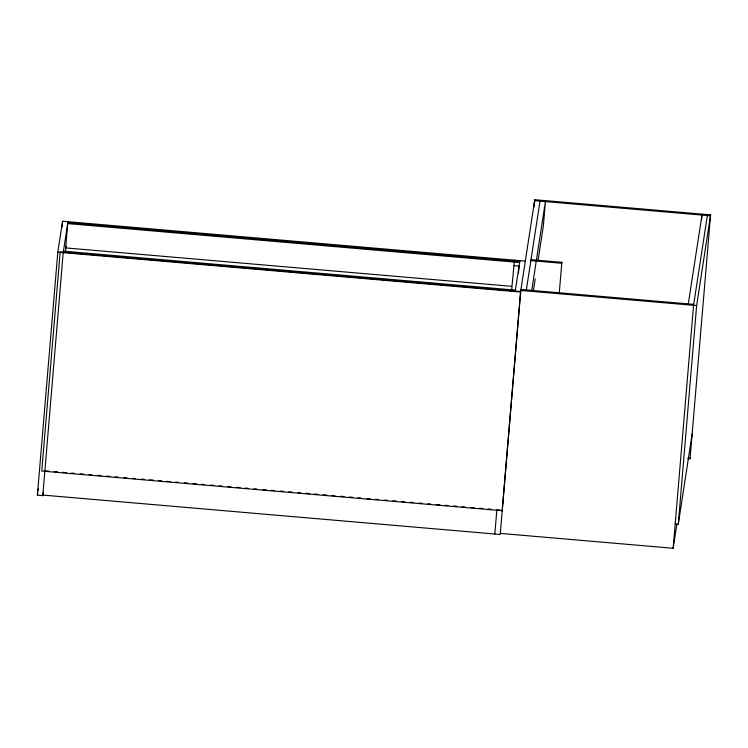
<?xml version="1.0" encoding="UTF-8"?>
<svg xmlns="http://www.w3.org/2000/svg" width="748" height="748" viewBox="0 0 748 748"><rect width="100%" height="100%" fill="white"/><g stroke="black" fill="none" stroke-linecap="round" stroke-linejoin="round"><path stroke-width="1.12" d="M43.328 492.184L42.795 495.625L37.4 495.157L57.802 252.198L62.57 221.24L525.311 261.108M62.075 227.046L62.57 221.24M42.795 495.625L63.197 252.665L67.965 221.707M65.431 251.926L67.675 223.605L519.617 262.539M511.632 289.953L514.512 260.173M494.83 534.016L496.878 509.603M518.495 273.029L519.075 266.073L513.68 265.605M520.627 291.524L60.195 251.861L41.757 471.062L502.189 510.734L520.552 292.066L534.755 199.716L710.6 214.863L690.049 458.776L687.739 458.58M534.119 206.485L534.614 200.67L710.45 215.817M534.175 206.691L534.755 199.716M559.224 293.637L561.851 262.324L531.005 259.668M500.393 533.399L673.153 548.284L693.555 305.324L707.449 215.013L710.535 215.274M701.577 219.716L701.97 215.087L688.3 303.903M675.192 523.983L678.277 524.255L696.64 305.586L710.6 214.863M65.927 245.999L65.628 247.897L511.772 286.334M37.4 495.157L37.755 492.867M38.101 490.576L38.457 488.285M515.232 291.056L519.916 260.641M526.34 289.953L540.009 201.137M531.744 290.42L545.404 201.595L543.366 225.896L538.046 260.5M533.427 290.495L535.203 278.957M503.03 502.834L503.385 500.534M502.189 510.734L502.273 510.192M561.851 262.324L561.711 263.277L530.856 260.622M673.153 548.284L676.846 524.264M678.277 524.255L692.171 433.943M690.049 458.776L690.198 457.823M67.816 222.652L519.767 261.585M520.945 289.485L693.705 304.371M696.64 305.586L520.795 290.439L500.225 534.483L42.879 495.083M63.43 251.169L515.381 290.112M57.802 252.198L520.552 292.066M45.329 470.819L48.816 471.118M54.221 471.586L57.699 471.885M62.767 472.325L66.254 472.624M71.64 473.091L74.398 473.325M80.204 473.83L83.692 474.129M89.068 474.587L91.836 474.83M97.651 475.326L101.139 475.635M106.497 476.093L109.984 476.392M115.089 476.831L118.119 477.093M123.925 477.598L126.711 477.832M132.527 478.337L135.547 478.598M141.353 479.094L144.158 479.337M149.488 479.795L153.462 480.141M158.782 480.599L161.596 480.842M166.916 481.301L170.404 481.6M175.546 482.039L178.529 482.301M184.345 482.797L187.823 483.096M192.993 483.545L196.481 483.844M201.773 484.302L204.615 484.545M210.431 485.05L213.919 485.349M219.192 485.798L222.053 486.05M227.869 486.546L230.814 486.798M236.62 487.303L240.108 487.603M245.316 488.051L248.243 488.304M254.049 488.809L256.938 489.052M262.754 489.557L266.241 489.856M271.477 490.305L274.376 490.557M280.191 491.053L283.679 491.361M288.906 491.81L291.823 492.062M297.629 492.558L300.528 492.81M305.773 493.259L309.822 493.605M314.469 494.007L317.947 494.306M323.211 494.765L326.698 495.064M331.897 495.513L334.842 495.765M340.658 496.261L344.145 496.569M349.316 497.009L352.804 497.308M358.096 497.766L360.938 498.009M366.744 498.514L370.232 498.813M375.533 499.271L378.366 499.514M384.173 500.01L387.66 500.319M392.971 500.777L396.459 501.076M401.601 501.515L404.603 501.777M410.418 502.273L413.223 502.516M419.03 503.021L422.04 503.273M427.856 503.778L430.652 504.021M436 504.479L439.946 504.816M445.294 505.283L448.071 505.517M453.438 505.985L456.925 506.284M462.021 506.723L465.06 506.985M470.875 507.481L474.363 507.789M479.44 508.219L482.928 508.518M488.313 508.986L491.062 509.22M497.616 509.79L499.945 509.986"/></g></svg>
